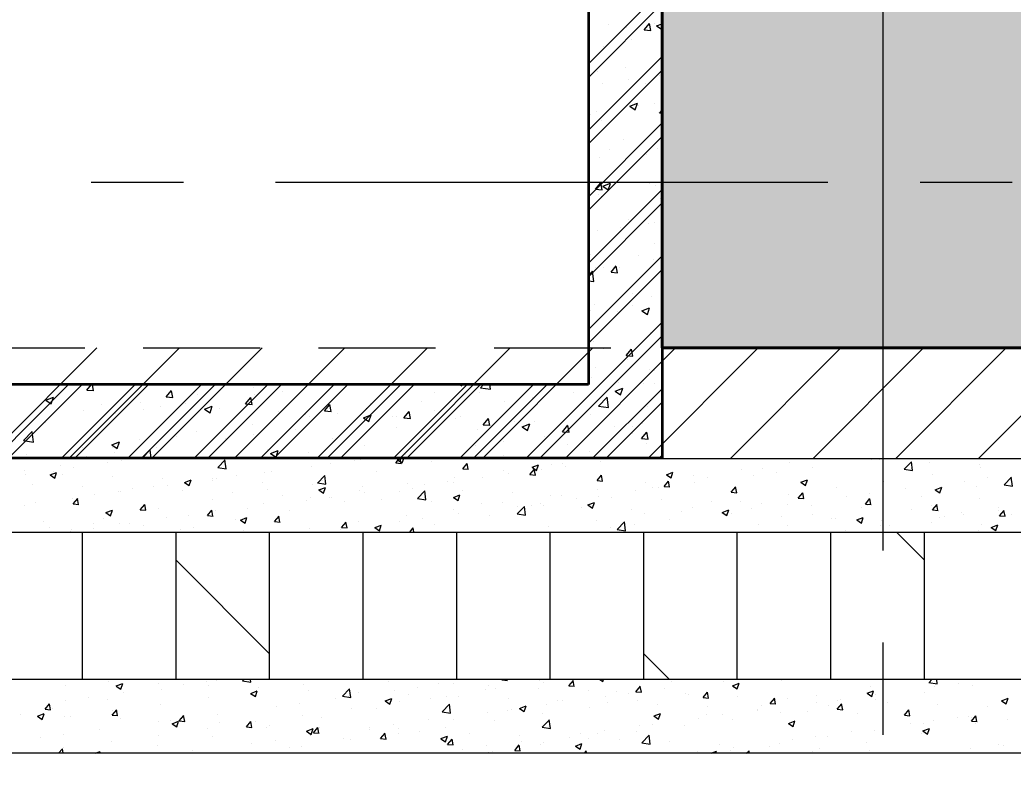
# Model space of a CAD drawing. Header units: millimetres. Extents: x 115500 to 206800, y -6300 to 53700.
# Drawn here: x 138006 to 140703, y 7280 to 9340 of the extents above; entities that cross this region are included whole.
import ezdxf

# ---------------------------------------------------------------- set-up
doc = ezdxf.new("R2010")
doc.units = ezdxf.units.MM
doc.linetypes.add('HIDDEN2', pattern=[4.7625, 3.175, -1.5875])
doc.linetypes.add('HT_Grid$0$CENTER2', pattern=[1.125, 0.75, -0.125, 0.125, -0.125])
doc.layers.get('0').update_dxf_attribs({"lineweight": 20})
doc.layers.get('Defpoints').update_dxf_attribs({"color": 151, "lineweight": 9})
for name, color, linetype, lineweight in [('HT_5F_Col$0$NDC_S-COLUMN', 4, 'Continuous', 40), ('HT_5F_Col$0$NDC_S_HATCH COLUMN AND WALL', 251, 'Continuous', 13), ('HT_Dim Grid$0$NDC_S_DIM', 1, 'Continuous', 15), ('HT_Grid$0$NDC_S_AXIS', 5, 'HT_Grid$0$CENTER2', 13), ('NDC_S_BEAM', 3, 'HIDDEN2', 20), ('NDC_S_HATCH MATERIAL', 8, 'Continuous', 13), ('NDC_S_SLAB', 2, 'Continuous', 20), ('NDC_S_WALL', 6, 'Continuous', 35)]:
    doc.layers.add(name, color=color, linetype=linetype, lineweight=lineweight)
doc.styles.add('HT_Dim Grid$0$NDC_DIM', font='', dxfattribs={"width": 0.75})
doc.styles.get('HT_Dim Grid$0$NDC_DIM').set_extended_font_data('Dotum')
doc.dimstyles.new('HT_Dim Grid$0$NDC_dim_150', dxfattribs={"dimscale": 150, "dimtxt": 2.5, "dimasz": 1.5, "dimexe": 1.5, "dimexo": 2.5, "dimgap": 1, "dimtad": 1, "dimdec": 0, "dimzin": 0, "dimdsep": 46, "dimtxsty": 'HT_Dim Grid$0$NDC_DIM', "dimblk": 'HT_Dim Grid$0$DIMMARK', "dimcen": 0.09, "dimdle": 1.2, "dimclrd": 1, "dimclre": 1, "dimclrt": 3, "dimadec": 0, "dimazin": 0, "dimtfac": 1, "dimtdec": 0, "dimtix": 1, "dimtofl": 0, "dimtmove": 0, "dimatfit": 3, "dimfxl": 8, "dimfxlon": 1, "dimtolj": 1, "dimtzin": 0, "dimarcsym": 0})

# ---------------------------------------------------------------- blocks, each defined once
blk = doc.blocks.new('HT_Dim Grid$0$DIMMARK')
at = {"layer": 'HT_Dim Grid$0$NDC_S_DIM', "color": 1}
blk.add_line((-1.5, 0), (1, 0), dxfattribs=at)
at = {"layer": 'HT_Dim Grid$0$NDC_S_DIM', "color": 2, "const_width": 0.1}
blk.add_lwpolyline([(-0.424, -0.424), (0.424, 0.424)], dxfattribs=at)
blk = doc.blocks.new('*D64')
at = {"layer": 'Defpoints', "color": 0, "ltscale": 200, "transparency": 16777216}
for p in [(130700, 8900), (191600, 8900), (191600, -3900)]:
    blk.add_point(p, dxfattribs=at)
at = {"layer": 'HT_Dim Grid$0$NDC_S_DIM', "color": 1, "lineweight": -2, "ltscale": 200, "transparency": 16777216}
for p, q in [((130700, -2700), (130700, -4125)), ((191600, -2700), (191600, -4125)), ((130925, -3900), (191375, -3900))]:
    blk.add_line(p, q, dxfattribs=at)
at = {"layer": 'HT_Dim Grid$0$NDC_S_DIM', "color": 1, "lineweight": -2, "ltscale": 200, "transparency": 16777216, "xscale": 225, "yscale": 225, "zscale": 225, "rotation": 180}
blk.add_blockref('HT_Dim Grid$0$DIMMARK', (130700, -3900), dxfattribs=at)
at = {"layer": 'HT_Dim Grid$0$NDC_S_DIM', "color": 1, "lineweight": -2, "ltscale": 200, "transparency": 16777216, "xscale": 225, "yscale": 225, "zscale": 225}
blk.add_blockref('HT_Dim Grid$0$DIMMARK', (191600, -3900), dxfattribs=at)
at = {"layer": 'HT_Dim Grid$0$NDC_S_DIM', "color": 3, "ltscale": 200, "transparency": 16777216, "insert": (161150, -3562.2), "char_height": 375, "attachment_point": 5, "style": 'HT_Dim Grid$0$NDC_DIM'}
blk.add_mtext('\\A1;60900', dxfattribs=at)
blk = doc.blocks.new('*D69')
at = {"layer": 'Defpoints', "color": 0, "ltscale": 200, "transparency": 16777216}
for p in [(130700, 8900), (140350, 8900), (140350, -2700)]:
    blk.add_point(p, dxfattribs=at)
at = {"layer": 'HT_Dim Grid$0$NDC_S_DIM', "color": 1, "lineweight": -2, "ltscale": 200, "transparency": 16777216}
for p, q in [((130700, -1500), (130700, -2925)), ((140350, -1500), (140350, -2925)), ((130925, -2700), (140125, -2700))]:
    blk.add_line(p, q, dxfattribs=at)
at = {"layer": 'HT_Dim Grid$0$NDC_S_DIM', "color": 1, "lineweight": -2, "ltscale": 200, "transparency": 16777216, "xscale": 225, "yscale": 225, "zscale": 225, "rotation": 180}
blk.add_blockref('HT_Dim Grid$0$DIMMARK', (130700, -2700), dxfattribs=at)
at = {"layer": 'HT_Dim Grid$0$NDC_S_DIM', "color": 1, "lineweight": -2, "ltscale": 200, "transparency": 16777216, "xscale": 225, "yscale": 225, "zscale": 225}
blk.add_blockref('HT_Dim Grid$0$DIMMARK', (140350, -2700), dxfattribs=at)
at = {"layer": 'HT_Dim Grid$0$NDC_S_DIM', "color": 3, "ltscale": 200, "transparency": 16777216, "insert": (135525, -2362.2), "char_height": 375, "attachment_point": 5, "style": 'HT_Dim Grid$0$NDC_DIM'}
blk.add_mtext('\\A1;9650', dxfattribs=at)
blk = doc.blocks.new('*D59')
at = {"layer": 'Defpoints', "color": 0, "ltscale": 200, "transparency": 16777216}
for p in [(140350, 8900), (150750, 8900), (150750, -2700)]:
    blk.add_point(p, dxfattribs=at)
at = {"layer": 'HT_Dim Grid$0$NDC_S_DIM', "color": 1, "lineweight": -2, "ltscale": 200, "transparency": 16777216}
for p, q in [((140350, -1500), (140350, -2925)), ((150750, -1500), (150750, -2925)), ((140575, -2700), (150525, -2700))]:
    blk.add_line(p, q, dxfattribs=at)
at = {"layer": 'HT_Dim Grid$0$NDC_S_DIM', "color": 1, "lineweight": -2, "ltscale": 200, "transparency": 16777216, "xscale": 225, "yscale": 225, "zscale": 225, "rotation": 180}
blk.add_blockref('HT_Dim Grid$0$DIMMARK', (140350, -2700), dxfattribs=at)
at = {"layer": 'HT_Dim Grid$0$NDC_S_DIM', "color": 1, "lineweight": -2, "ltscale": 200, "transparency": 16777216, "xscale": 225, "yscale": 225, "zscale": 225}
blk.add_blockref('HT_Dim Grid$0$DIMMARK', (150750, -2700), dxfattribs=at)
at = {"layer": 'HT_Dim Grid$0$NDC_S_DIM', "color": 3, "ltscale": 200, "transparency": 16777216, "insert": (145550, -2362.2), "char_height": 375, "attachment_point": 5, "style": 'HT_Dim Grid$0$NDC_DIM'}
blk.add_mtext('\\A1;10400', dxfattribs=at)
blk = doc.blocks.new('HT_5F_Col$0$cot')
at = {"layer": 'HT_5F_Col$0$NDC_S_HATCH COLUMN AND WALL', "ltscale": 0.005}
h = blk.add_hatch(color=256, dxfattribs=at)
h.dxf.hatch_style = 1
h.paths.add_polyline_path([(-0.5, 0.5), (0.5, 0.5), (0.5, -0.5), (-0.5, -0.5)])
at = {"layer": 'HT_5F_Col$0$NDC_S-COLUMN', "ltscale": 0.005}
blk.add_lwpolyline([(-0.5, 0.5), (0.5, 0.5), (0.5, -0.5), (-0.5, -0.5)], close=True, dxfattribs=at)

msp = doc.modelspace()

# ---------------------------------------------------------------- linework, layer by layer
at = {"layer": 'HT_Grid$0$NDC_S_AXIS', "ltscale": 2000}
for p, q in [((140350, -1100), (140350, 48500)), ((120700, 8900), (201600, 8900))]:
    msp.add_line(p, q, dxfattribs=at)
at = {"layer": 'NDC_S_BEAM', "ltscale": 100}
msp.add_line((124053.4, 8450), (150900, 8450), dxfattribs=at)
at = {"layer": 'NDC_S_HATCH MATERIAL', "linetype": 'Continuous', "ltscale": 100}
for p, q in [((139550, 9221), (139750, 9421)), ((139550, 9184.3), (139750, 9384.3)), ((139603, 9327), (139603, 9327)), ((139653.8, 9319.4), (139653.8, 9319.4)), ((139701.3, 9313.3), (139715.7, 9330.5)), ((139701.3, 9313.3), (139719.2, 9311.7)), ((139719.2, 9311.6), (139715.7, 9330.4)), ((139728.9, 9329.3), (139728.9, 9329.3)), ((139734.8, 9323.8), (139750, 9329.6)), ((139734.8, 9323.8), (139749.7, 9313.7)), ((139749.7, 9313.6), (139750, 9314.5)), ((139666.2, 9286.7), (139666.2, 9286.7)), ((139747.7, 9289.6), (139747.7, 9289.6)), ((139591.9, 9267.1), (139591.9, 9267.1)), ((139550, 9040.7), (139750, 9240.7)), ((139550, 9003.9), (139750, 9203.9)), ((139574.9, 9201), (139574.9, 9201)), ((139650, 9210.9), (139650, 9210.9)), ((139658.3, 9179.6), (139658.3, 9179.6)), ((139744, 9189.7), (139744, 9189.7)), ((139588.2, 9167.2), (139588.2, 9167.2)), ((139703.4, 9167.8), (139703.4, 9167.8)), ((139571, 9092.6), (139571, 9092.6)), ((139661.8, 9106.2), (139682.8, 9114.3)), ((139661.8, 9106.2), (139676.7, 9096.2)), ((139676.7, 9096.1), (139682.8, 9114.2)), ((139684.7, 9107.6), (139684.7, 9107.6)), ((139730.2, 9113.7), (139730.2, 9113.7)), ((139740.4, 9089.8), (139740.4, 9089.8)), ((139742.9, 9087.6), (139750, 9096.1)), ((139555.3, 9083.7), (139555.3, 9083.7)), ((139584.6, 9067.3), (139584.6, 9067.3)), ((139742.9, 9087.6), (139750, 9087)), ((139550, 8860.4), (139750, 9060.4)), ((139550, 8823.6), (139750, 9023.6)), ((139645, 9014.5), (139645, 9014.5)), ((139605.7, 8989.2), (139605.7, 8989.2)), ((139736.8, 8990), (139736.8, 8990)), ((139580.9, 8967.5), (139580.9, 8967.5)), ((139669.8, 8978.7), (139669.8, 8978.7)), ((139708.3, 8974.2), (139708.3, 8974.2)), ((139550, 8680.1), (139750, 8880.1)), ((139569.3, 8880.8), (139583.8, 8898)), ((139569.3, 8880.8), (139587.3, 8879.2)), ((139587.3, 8879.1), (139583.8, 8897.9)), ((139588.8, 8888.7), (139609.8, 8896.8)), ((139588.8, 8888.7), (139603.7, 8878.6)), ((139603.7, 8878.5), (139609.8, 8896.6)), ((139716.3, 8895.9), (139716.3, 8895.9)), ((139733.1, 8890.1), (139733.1, 8890.1)), ((139577.3, 8867.6), (139577.3, 8867.6)), ((139585.3, 8862), (139585.3, 8862)), ((139745.5, 8855.2), (139745.5, 8855.2)), ((139550, 8643.3), (139750, 8843.3)), ((139657.4, 8799.7), (139657.4, 8799.7)), ((139573.6, 8767.7), (139573.6, 8767.7)), ((139637.4, 8777.5), (139637.4, 8777.5)), ((139712.5, 8787.4), (139712.5, 8787.4)), ((139729.5, 8790.2), (139729.5, 8790.2)), ((139729.3, 8733.8), (139729.3, 8733.8)), ((139550, 8499.8), (139750, 8699.8)), ((139554.4, 8703.8), (139554.4, 8703.8)), ((139687, 8701.9), (139687, 8701.9)), ((139725.8, 8690.4), (139725.8, 8690.4)), ((139747.2, 8684.1), (139747.2, 8684.1)), ((139550, 8463), (139750, 8663)), ((139550, 8647.3), (139560.8, 8658.5)), ((139558.4, 8659.2), (139558.4, 8659.2)), ((139564.1, 8629.9), (139560.8, 8658.4)), ((139570, 8667.9), (139570, 8667.9)), ((139590.1, 8668.4), (139590.1, 8668.4)), ((139611, 8655.1), (139625.4, 8672.4)), ((139628.9, 8653.4), (139625.4, 8672.2)), ((139633.5, 8669.1), (139633.5, 8669.1)), ((139550, 8632.2), (139564.1, 8630)), ((139611, 8655.1), (139628.9, 8653.5)), ((139668.9, 8598.8), (139668.9, 8598.8)), ((139722.2, 8590.5), (139722.2, 8590.5)), ((139554.6, 8550.8), (139554.6, 8550.8)), ((139566.3, 8568), (139566.3, 8568)), ((139627.4, 8549.4), (139627.4, 8549.4)), ((139668.2, 8565.7), (139668.2, 8565.7)), ((139694.8, 8550.4), (139715.9, 8558.4)), ((139694.8, 8550.4), (139709.8, 8540.3)), ((139709.8, 8540.2), (139715.9, 8558.3)), ((139380.9, 8150.4), (139750, 8519.4)), ((139417.7, 8150.4), (139750, 8482.7)), ((139718.5, 8490.6), (139718.5, 8490.6)), ((137914.7, 8150), (138214.7, 8450)), ((138139.2, 8150), (138439.2, 8450)), ((138363.7, 8150), (138663.7, 8450)), ((138588.2, 8150), (138888.2, 8450)), ((138812.7, 8150), (139112.7, 8450)), ((139037.2, 8150), (139337.2, 8450)), ((139261.7, 8150), (139561.7, 8450)), ((139486.2, 8150), (139786.2, 8450)), ((139562.7, 8468.1), (139562.7, 8468.1)), ((139589.3, 8447.4), (139589.3, 8447.4)), ((139652.6, 8429.5), (139667.1, 8446.7)), ((139670.5, 8427.8), (139667.1, 8446.6)), ((139710.8, 8150), (140010.8, 8450)), ((139935.3, 8150), (140235.3, 8450)), ((140159.8, 8150), (140459.8, 8450)), ((140384.3, 8150), (140684.3, 8450)), ((140608.8, 8150), (140908.8, 8450)), ((139652.6, 8429.5), (139670.5, 8427.9)), ((139656.6, 8419.8), (139656.6, 8419.8)), ((139568.9, 8396.1), (139568.9, 8396.1)), ((139714.9, 8390.8), (139714.9, 8390.8)), ((139729.1, 8389.3), (139729.1, 8389.3)), ((139559.1, 8368.3), (139559.1, 8368.3)), ((137938.4, 8150.4), (138138.4, 8350.4)), ((137975.2, 8150.4), (138175.2, 8350.4)), ((138118.7, 8150.4), (138318.7, 8350.4)), ((138155.5, 8150.4), (138355.5, 8350.4)), ((138188, 8335.6), (138200.4, 8350.4)), ((138188, 8335.6), (138205.9, 8334)), ((138205.9, 8333.9), (138202.9, 8350.4)), ((138299, 8150.4), (138499, 8350.4)), ((138335.8, 8150.4), (138535.8, 8350.4)), ((138403.2, 8316.8), (138417.6, 8334)), ((138421.1, 8315.1), (138417.6, 8333.9)), ((138479.3, 8150.4), (138679.3, 8350.4)), ((138516.1, 8150.4), (138716.1, 8350.4)), ((138639.9, 8342.5), (138639.9, 8342.5)), ((138659.7, 8150.4), (138859.7, 8350.4)), ((138696.4, 8150.4), (138896.4, 8350.4)), ((138832.9, 8347.8), (138832.9, 8347.8)), ((138840, 8150.4), (139040, 8350.4)), ((138876.7, 8150.4), (139076.7, 8350.4)), ((139020.3, 8150.4), (139220.3, 8350.4)), ((139057, 8150.4), (139257, 8350.4)), ((139200.3, 8350.4), (139205.6, 8346.8)), ((139200.6, 8150.4), (139400.6, 8350.4)), ((139205.6, 8346.7), (139206.9, 8350.4)), ((139237.3, 8150.4), (139437.3, 8350.4)), ((139257, 8341.9), (139265.1, 8350.4)), ((139257, 8341.9), (139283.7, 8337.7)), ((139283.7, 8337.7), (139282.2, 8350.4)), ((139407.5, 8349.1), (139407.5, 8349.1)), ((139561.2, 8150.4), (139750, 8339.1)), ((139621.9, 8332.8), (139642.9, 8340.9)), ((139632.2, 8355.8), (139632.2, 8355.8)), ((139636.8, 8322.6), (139642.9, 8340.8)), ((139699.9, 8354), (139699.9, 8354)), ((139728.4, 8353.9), (139728.4, 8353.9)), ((138076.4, 8308.1), (138097.4, 8316.2)), ((138076.4, 8308.1), (138091.3, 8298.1)), ((138091.3, 8298), (138097.4, 8316.1)), ((138094.3, 8328.5), (138094.3, 8328.5)), ((138403.2, 8316.8), (138421.1, 8315.2)), ((138488.4, 8323.3), (138488.4, 8323.3)), ((138618.3, 8297.9), (138632.8, 8315.2)), ((138636.3, 8296.3), (138632.8, 8315.1)), ((138644.2, 8323), (138644.2, 8323)), ((138719.3, 8332.9), (138719.3, 8332.9)), ((139131.7, 8329.7), (139131.7, 8329.7)), ((139253.5, 8327.9), (139253.5, 8327.9)), ((139396.8, 8314.1), (139396.8, 8314.1)), ((139510.4, 8329.1), (139510.4, 8329.1)), ((139553.5, 8323.9), (139553.5, 8323.9)), ((139577.2, 8292.2), (139600.5, 8316.6)), ((139603.8, 8288), (139600.5, 8316.5)), ((139621.9, 8332.8), (139636.8, 8322.7)), ((138067.9, 8304.5), (138067.9, 8304.5)), ((138178.6, 8279.7), (138178.6, 8279.7)), ((138228.1, 8297.7), (138228.1, 8297.7)), ((138334.4, 8302.2), (138334.4, 8302.2)), ((138341.1, 8283.1), (138341.1, 8283.1)), ((138388.2, 8291), (138388.2, 8291)), ((138454.8, 8298), (138454.8, 8298)), ((138507.5, 8284.1), (138528.5, 8292.2)), ((138507.5, 8284.1), (138522.4, 8274)), ((138522.4, 8273.9), (138528.5, 8292.1)), ((138548.4, 8284.2), (138548.4, 8284.2)), ((138618.3, 8297.9), (138636.3, 8296.4)), ((138833.5, 8279.1), (138848, 8296.3)), ((138851.5, 8277.4), (138848, 8296.2)), ((138946.1, 8286.2), (138946.1, 8286.2)), ((138956.7, 8299.7), (138956.7, 8299.7)), ((139097.7, 8305.5), (139097.7, 8305.5)), ((139321.7, 8304.2), (139321.7, 8304.2)), ((139378.5, 8293.8), (139378.5, 8293.8)), ((139577.2, 8292.2), (139603.8, 8288.1)), ((139598, 8150.4), (139750, 8302.4)), ((139711.2, 8290.9), (139711.2, 8290.9)), ((138027, 8260.5), (138027, 8260.5)), ((138266, 8273.2), (138266, 8273.2)), ((138708.5, 8277.4), (138708.5, 8277.4)), ((138781.8, 8269.6), (138781.8, 8269.6)), ((138792.1, 8265.1), (138792.1, 8265.1)), ((138833.5, 8279.1), (138851.4, 8277.5)), ((138868.7, 8270.7), (138868.7, 8270.7)), ((138938.6, 8260.1), (138959.7, 8268.1)), ((138938.6, 8260.1), (138953.6, 8250)), ((138943.5, 8254.5), (138943.5, 8254.5)), ((138953.6, 8249.9), (138959.7, 8268)), ((139018.6, 8264.3), (139018.6, 8264.3)), ((139028.8, 8263.9), (139028.8, 8263.9)), ((139048.7, 8260.3), (139063.2, 8277.5)), ((139048.7, 8260.3), (139066.6, 8258.7)), ((139066.6, 8258.6), (139063.2, 8277.4)), ((139132.2, 8279.3), (139132.2, 8279.3)), ((139189, 8257.1), (139189, 8257.1)), ((139203.6, 8263.8), (139203.6, 8263.8)), ((139263.9, 8241.5), (139278.3, 8258.7)), ((139281.8, 8239.8), (139278.3, 8258.6)), ((139555.4, 8268.4), (139555.4, 8268.4)), ((138076.6, 8248.3), (138076.6, 8248.3)), ((138606.8, 8239.6), (138606.8, 8239.6)), ((138636.3, 8242.6), (138636.3, 8242.6)), ((138754, 8229.5), (138754, 8229.5)), ((139028.6, 8233.8), (139028.6, 8233.8)), ((139249.8, 8228.1), (139249.8, 8228.1)), ((139263.9, 8241.5), (139281.8, 8239.9)), ((139349.1, 8250.4), (139349.1, 8250.4)), ((139369.8, 8236.1), (139390.8, 8244.1)), ((139369.8, 8236.1), (139384.7, 8226)), ((139384.7, 8225.9), (139390.8, 8244)), ((139403.9, 8249.2), (139403.9, 8249.2)), ((139479, 8222.6), (139493.5, 8239.9)), ((139497, 8220.9), (139493.5, 8239.8)), ((139509.2, 8243.6), (139509.2, 8243.6)), ((139620.9, 8235.7), (139620.9, 8235.7)), ((139669.4, 8236.8), (139669.4, 8236.8)), ((139696, 8245.6), (139696, 8245.6)), ((138016.1, 8198.6), (138039.4, 8223)), ((138016.1, 8198.6), (138042.8, 8194.5)), ((138042.8, 8194.4), (138039.4, 8222.9)), ((138330.7, 8202.3), (138330.7, 8202.3)), ((138431.9, 8209.6), (138431.9, 8209.6)), ((138484.8, 8223.4), (138484.8, 8223.4)), ((138565.3, 8204.7), (138565.3, 8204.7)), ((138640.4, 8214.6), (138640.4, 8214.6)), ((138853.7, 8203.8), (138853.7, 8203.8)), ((139094, 8205.6), (139094, 8205.6)), ((139431.5, 8210.8), (139431.5, 8210.8)), ((139479, 8222.6), (139497, 8221.1)), ((139668.1, 8218.9), (139668.1, 8218.9)), ((139694.2, 8203.8), (139708.7, 8221)), ((139694.2, 8203.8), (139712.2, 8202.2)), ((139712.2, 8202.1), (139708.7, 8220.9)), ((138174.9, 8179.8), (138174.9, 8179.8)), ((138255.4, 8187.3), (138276.4, 8195.4)), ((138255.4, 8187.3), (138270.4, 8177.3)), ((138256.9, 8179.5), (138256.9, 8179.5)), ((138270.4, 8177.2), (138276.5, 8195.3)), ((138337.6, 8150.4), (138359.6, 8173.3)), ((138362.3, 8150.4), (138359.6, 8173.2)), ((138375.8, 8179.7), (138375.8, 8179.7)), ((138678.7, 8173.7), (138678.7, 8173.7)), ((138942.5, 8186.4), (138942.5, 8186.4)), ((139242.8, 8185.9), (139242.8, 8185.9)), ((139317.9, 8195.8), (139317.9, 8195.8)), ((139493.1, 8188.9), (139493.1, 8188.9)), ((139707.6, 8191), (139707.6, 8191)), ((138009.5, 8151.2), (138009.5, 8151.2)), ((138023.4, 8160.6), (138023.4, 8160.6)), ((138187.1, 8154.9), (138187.1, 8154.9)), ((138262.2, 8164.8), (138262.2, 8164.8)), ((138543.2, 8125.3), (138563, 8146)), ((138565.7, 8121.8), (138562.9, 8145.9)), ((138686.6, 8163.3), (138707.6, 8171.4)), ((138686.6, 8163.3), (138701.5, 8153.3)), ((138701.5, 8153.1), (138707.6, 8171.3)), ((138788.5, 8165.3), (138788.5, 8165.3)), ((138913.5, 8144.7), (138913.5, 8144.7)), ((138930.7, 8147.5), (138930.7, 8147.5)), ((139026.5, 8137.9), (139036.6, 8150)), ((139031.5, 8146.5), (139040.5, 8150)), ((139031.5, 8146.5), (139044.1, 8138)), ((139041.3, 8136.5), (139038.8, 8150)), ((139044.1, 8138), (139048.1, 8150)), ((139053.3, 8161), (139053.3, 8161)), ((139318.1, 8158.8), (139318.1, 8158.8)), ((139551.8, 8168.5), (139551.8, 8168.5)), ((139741.5, 8150.4), (139750, 8158.8)), ((140169.3, 8148.6), (140169.3, 8148.6)), ((140317.3, 8146.8), (140317.3, 8146.8)), ((140340.8, 8145.9), (140340.8, 8145.9)), ((138019.7, 8118.4), (138019.7, 8118.4)), ((138115.9, 8131.1), (138115.9, 8131.1)), ((138152.5, 8125.7), (138152.5, 8125.7)), ((138244.4, 8139.7), (138244.4, 8139.7)), ((138282.9, 8143.6), (138282.9, 8143.6)), ((138543.2, 8125.5), (138565.8, 8122)), ((138798.8, 8128.5), (138798.8, 8128.5)), ((138849.9, 8136.4), (138849.9, 8136.4)), ((139026.5, 8137.9), (139041.7, 8136.6)), ((139122.7, 8140.7), (139122.7, 8140.7)), ((139208.7, 8122), (139220.9, 8136.6)), ((139208.7, 8122), (139223.9, 8120.6)), ((139223.5, 8120.6), (139220.5, 8136.5)), ((139390.9, 8106), (139403.1, 8120.6)), ((139396.5, 8126.2), (139414.3, 8133)), ((139396.5, 8126.1), (139409.1, 8117.6)), ((139405.7, 8104.6), (139402.7, 8120.5)), ((139409.1, 8117.6), (139414.3, 8133)), ((139423.5, 8120.5), (139423.5, 8120.5)), ((139448.6, 8134.1), (139448.6, 8134.1)), ((139479.8, 8135.7), (139479.8, 8135.7)), ((139487.1, 8128.9), (139487.1, 8128.9)), ((139583.3, 8141.5), (139583.3, 8141.5)), ((139964.5, 8119), (139964.5, 8119)), ((140021.2, 8123.1), (140021.2, 8123.1)), ((140096.4, 8138), (140096.4, 8138)), ((140156.9, 8125.7), (140156.9, 8125.7)), ((140407, 8120.6), (140429.6, 8117.1)), ((140407.1, 8120.5), (140426.9, 8141.1)), ((140429.6, 8117), (140426.8, 8141.1)), ((140476.4, 8140.1), (140476.4, 8140.1)), ((140612, 8134.4), (140612, 8134.4)), ((140614.4, 8124.5), (140614.4, 8124.5)), ((138020.6, 8106.7), (138020.6, 8106.7)), ((138088, 8105.3), (138105.8, 8112.1)), ((138088, 8105.2), (138100.6, 8096.7)), ((138096.3, 8114.2), (138096.3, 8114.2)), ((138100.6, 8096.7), (138105.8, 8112.1)), ((138121.9, 8107.7), (138121.9, 8107.7)), ((138257.5, 8102), (138257.5, 8102)), ((138393.1, 8096.3), (138393.1, 8096.3)), ((138453, 8085), (138470.8, 8091.8)), ((138465.6, 8076.4), (138470.8, 8091.7)), ((138529.7, 8094.2), (138529.7, 8094.2)), ((138540, 8094.4), (138540, 8094.4)), ((138593.3, 8102.6), (138593.3, 8102.6)), ((138670.5, 8112.2), (138670.5, 8112.2)), ((138689.5, 8115.2), (138689.5, 8115.2)), ((138814.3, 8083.3), (138834.1, 8103.9)), ((138836.8, 8079.8), (138834, 8103.9)), ((138974.6, 8115.2), (138974.6, 8115.2)), ((139186.3, 8097.1), (139186.3, 8097.1)), ((139263.1, 8099.4), (139263.1, 8099.4)), ((139318.2, 8116.2), (139318.2, 8116.2)), ((139331.7, 8110.3), (139331.7, 8110.3)), ((139390.9, 8106), (139406, 8104.7)), ((139573, 8090.1), (139585.3, 8104.7)), ((139587.8, 8088.7), (139584.9, 8104.6)), ((139761.5, 8105.8), (139774.2, 8097.3)), ((139761.6, 8105.9), (139779.3, 8112.7)), ((139774.2, 8097.3), (139779.3, 8112.6)), ((139836.2, 8102.7), (139836.2, 8102.7)), ((139873.1, 8097.7), (139873.1, 8097.7)), ((139997.1, 8104.6), (139997.1, 8104.6)), ((140060.7, 8113), (140060.7, 8113)), ((140126.6, 8085.5), (140144.4, 8092.3)), ((140139.2, 8076.9), (140144.3, 8092.3)), ((140483.9, 8106.6), (140483.9, 8106.6)), ((140634.2, 8097.1), (140634.2, 8097.1)), ((140678.2, 8078.5), (140698, 8099.1)), ((140700.7, 8075), (140697.9, 8099.1)), ((138039.8, 8079.4), (138039.8, 8079.4)), ((138175.4, 8073.6), (138175.4, 8073.6)), ((138311, 8067.9), (138311, 8067.9)), ((138369.3, 8073.1), (138369.3, 8073.1)), ((138408.1, 8075.3), (138408.1, 8075.3)), ((138453, 8084.9), (138465.7, 8076.4)), ((138528.7, 8090.6), (138528.7, 8090.6)), ((138664.2, 8084.8), (138664.2, 8084.8)), ((138678.3, 8064.4), (138678.3, 8064.4)), ((138799.8, 8079.1), (138799.8, 8079.1)), ((138814.2, 8083.4), (138836.8, 8079.9)), ((138818, 8064.6), (138830.7, 8056)), ((138818.1, 8064.6), (138835.9, 8071.5)), ((138826.4, 8089.8), (138826.4, 8089.8)), ((138830.7, 8056), (138835.8, 8071.4)), ((138935.4, 8073.4), (138935.4, 8073.4)), ((139058, 8080.9), (139058, 8080.9)), ((139071, 8067.6), (139071, 8067.6)), ((139103.3, 8078.3), (139103.3, 8078.3)), ((139166.9, 8086.7), (139166.9, 8086.7)), ((139183.6, 8084.9), (139183.6, 8084.9)), ((139573, 8090.1), (139588.2, 8088.7)), ((139573.8, 8065.8), (139573.8, 8065.8)), ((139705.8, 8084.8), (139705.8, 8084.8)), ((139725, 8072.3), (139725, 8072.3)), ((139740.5, 8070.8), (139740.5, 8070.8)), ((139755.2, 8074.1), (139767.5, 8088.7)), ((139755.2, 8074.1), (139770.4, 8072.8)), ((139770, 8072.7), (139767.1, 8088.7)), ((139836.7, 8083.5), (139836.7, 8083.5)), ((139937.4, 8058.2), (139949.7, 8072.8)), ((139952.2, 8056.8), (139949.3, 8072.7)), ((140126.6, 8085.5), (140139.2, 8076.9)), ((140223.7, 8071.3), (140223.7, 8071.3)), ((140352, 8087.6), (140352, 8087.6)), ((140410.2, 8067.6), (140410.2, 8067.6)), ((140491.6, 8065.2), (140509.4, 8072)), ((140491.6, 8065.1), (140504.2, 8056.6)), ((140504.2, 8056.6), (140509.4, 8071.9)), ((140570.7, 8088.7), (140570.7, 8088.7)), ((140603.2, 8073.3), (140603.2, 8073.3)), ((140678.1, 8078.6), (140700.7, 8075.1)), ((138149.4, 8041.2), (138149.4, 8041.2)), ((138150.8, 8026.5), (138163.1, 8041.1)), ((138165.6, 8025.1), (138162.7, 8041.1)), ((138209.5, 8052.1), (138209.5, 8052.1)), ((138273.1, 8060.4), (138273.1, 8060.4)), ((138279.8, 8059), (138279.8, 8059)), ((138446.6, 8062.2), (138446.6, 8062.2)), ((138530.2, 8039), (138530.2, 8039)), ((138582.2, 8056.4), (138582.2, 8056.4)), ((138717.8, 8050.7), (138717.8, 8050.7)), ((138795.7, 8043.9), (138795.7, 8043.9)), ((138846.7, 8044.6), (138846.7, 8044.6)), ((138853.4, 8045), (138853.4, 8045)), ((138927.6, 8063), (138927.6, 8063)), ((138942.9, 8057.2), (138942.9, 8057.2)), ((138989, 8039.3), (138989, 8039.3)), ((139035.4, 8059.5), (139035.4, 8059.5)), ((139085.3, 8041.4), (139107.9, 8037.9)), ((139085.4, 8041.3), (139105.2, 8061.9)), ((139107.9, 8037.7), (139105.1, 8061.9)), ((139183.1, 8044.3), (139200.9, 8051.1)), ((139183.1, 8044.2), (139195.7, 8035.7)), ((139195.7, 8035.7), (139200.9, 8051)), ((139206.6, 8061.9), (139206.6, 8061.9)), ((139342.2, 8056.2), (139342.2, 8056.2)), ((139445.5, 8049.5), (139445.5, 8049.5)), ((139477.8, 8050.5), (139477.8, 8050.5)), ((139516.5, 8041.3), (139516.5, 8041.3)), ((139576.8, 8046.9), (139576.8, 8046.9)), ((139613.4, 8044.7), (139613.4, 8044.7)), ((139676.9, 8062.5), (139676.9, 8062.5)), ((139749, 8039), (139749, 8039)), ((139937.4, 8058.2), (139952.6, 8056.9)), ((140093.3, 8053.4), (140093.3, 8053.4)), ((140119.6, 8042.3), (140131.8, 8056.9)), ((140119.6, 8042.3), (140134.8, 8040.9)), ((140134.4, 8040.9), (140131.5, 8056.8)), ((140250.5, 8046.6), (140250.5, 8046.6)), ((140301.8, 8026.3), (140314, 8040.9)), ((140316.6, 8024.9), (140313.6, 8040.8)), ((140314, 8055), (140314, 8055)), ((140455.1, 8047.9), (140455.1, 8047.9)), ((140611.3, 8040), (140611.3, 8040)), ((138017.5, 8022.1), (138017.5, 8022.1)), ((138049.1, 8030.9), (138049.1, 8030.9)), ((138150.8, 8026.5), (138166, 8025.2)), ((138239.6, 8003), (138257.4, 8009.9)), ((138252.2, 7994.5), (138257.4, 8009.8)), ((138333, 8010.6), (138345.2, 8025.2)), ((138333, 8010.6), (138348.2, 8009.3)), ((138347.8, 8009.2), (138344.9, 8025.1)), ((138382.1, 8013.5), (138382.1, 8013.5)), ((138537, 8009.8), (138537, 8009.8)), ((138622.7, 8015.1), (138622.7, 8015.1)), ((138667.4, 8027.7), (138667.4, 8027.7)), ((138783.1, 8036.2), (138783.1, 8036.2)), ((138887.3, 8034), (138887.3, 8034)), ((139124.6, 8033.5), (139124.6, 8033.5)), ((139183.2, 8012.6), (139183.2, 8012.6)), ((139260.2, 8027.8), (139260.2, 8027.8)), ((139315.1, 8031.6), (139315.1, 8031.6)), ((139356.5, 7999.2), (139376.2, 8019.8)), ((139356.7, 8020.3), (139356.7, 8020.3)), ((139379, 7995.7), (139376.2, 8019.8)), ((139395.8, 8022.1), (139395.8, 8022.1)), ((139420.3, 8028.7), (139420.3, 8028.7)), ((139428.7, 8021.4), (139428.7, 8021.4)), ((139531.3, 8016.3), (139531.3, 8016.3)), ((139548.1, 8023.9), (139565.9, 8030.8)), ((139548.1, 8023.9), (139560.7, 8015.4)), ((139560.7, 8015.4), (139565.9, 8030.7)), ((139666.9, 8010.6), (139666.9, 8010.6)), ((139833.1, 8018.1), (139833.1, 8018.1)), ((139884.6, 8033.3), (139884.6, 8033.3)), ((139913.2, 8003.6), (139931, 8010.4)), ((139925.8, 7995), (139930.9, 8010.4)), ((139961.4, 8034.4), (139961.4, 8034.4)), ((139993.8, 8012.8), (139993.8, 8012.8)), ((140020.2, 8027.5), (140020.2, 8027.5)), ((140090, 8025.5), (140090, 8025.5)), ((140155.7, 8021.8), (140155.7, 8021.8)), ((140291.3, 8016.1), (140291.3, 8016.1)), ((140301.8, 8026.3), (140317, 8025)), ((140307, 8022.4), (140307, 8022.4)), ((140426.9, 8010.4), (140426.9, 8010.4)), ((140480.9, 8022.1), (140480.9, 8022.1)), ((140484, 8010.4), (140496.2, 8025)), ((140484, 8010.4), (140499.1, 8009)), ((140498.8, 8009), (140495.8, 8024.9)), ((140664.1, 8017.5), (140664.1, 8017.5)), ((138233.9, 7988.1), (138233.9, 7988.1)), ((138239.6, 8003), (138252.2, 7994.5)), ((138405, 7990.8), (138405, 7990.8)), ((138462.9, 7994), (138462.9, 7994)), ((138515.2, 7994.7), (138527.4, 8009.2)), ((138515.2, 7994.7), (138530.4, 7993.3)), ((138526.5, 8002.4), (138526.5, 8002.4)), ((138530, 7993.3), (138527.1, 8009.2)), ((138591, 7983.2), (138591, 7983.2)), ((138604.7, 7982.7), (138622.4, 7989.5)), ((138617.3, 7974.1), (138622.4, 7989.5)), ((138697.4, 7978.7), (138709.6, 7993.3)), ((138712.2, 7977.3), (138709.2, 7993.2)), ((138739.2, 8008.6), (138739.2, 8008.6)), ((139054.9, 7996.3), (139054.9, 7996.3)), ((139100.1, 7986.5), (139100.1, 7986.5)), ((139196.3, 7999.2), (139196.3, 7999.2)), ((139280.6, 7996), (139280.6, 7996)), ((139356.4, 7999.3), (139379, 7995.8)), ((139702.7, 8000.3), (139702.7, 8000.3)), ((139769.8, 7983.3), (139769.8, 7983.3)), ((139802.5, 8004.9), (139802.5, 8004.9)), ((139913.1, 8003.5), (139925.8, 7995)), ((139930.3, 8004.4), (139930.3, 8004.4)), ((139938.1, 7999.2), (139938.1, 7999.2)), ((140073.7, 7993.4), (140073.7, 7993.4)), ((140158.9, 7997), (140158.9, 7997)), ((140209.3, 7987.7), (140209.3, 7987.7)), ((140220.6, 7986.8), (140220.6, 7986.8)), ((140278.2, 7983.3), (140296, 7990.1)), ((140278.2, 7983.2), (140290.8, 7974.7)), ((140290.8, 7974.7), (140296, 7990)), ((140348.9, 8003), (140348.9, 8003)), ((140503.8, 7988.6), (140503.8, 7988.6)), ((140516, 7992.1), (140516, 7992.1)), ((140562.5, 8004.6), (140562.5, 8004.6)), ((140567.4, 7996.9), (140567.4, 7996.9)), ((140663.6, 8009.6), (140663.6, 8009.6)), ((140666.2, 7994.4), (140678.4, 8009)), ((140666.2, 7994.4), (140681.3, 7993.1)), ((140681, 7993), (140678, 8009)), ((140698.1, 7998.9), (140698.1, 7998.9)), ((138071.4, 7978.6), (138071.4, 7978.6)), ((138085.8, 7962.7), (138085.8, 7962.7)), ((138146.3, 7956.6), (138146.3, 7956.6)), ((138206.3, 7960.2), (138206.3, 7960.2)), ((138206.9, 7972.9), (138206.9, 7972.9)), ((138276.7, 7974.5), (138276.7, 7974.5)), ((138302.5, 7972.9), (138302.5, 7972.9)), ((138342.5, 7967.2), (138342.5, 7967.2)), ((138442.9, 7957.8), (138442.9, 7957.8)), ((138478.1, 7961.4), (138478.1, 7961.4)), ((138604.6, 7982.6), (138617.3, 7974.1)), ((138697.4, 7978.7), (138712.5, 7977.4)), ((138792.6, 7959.4), (138792.6, 7959.4)), ((138876.1, 7957), (138876.1, 7957)), ((138879.5, 7962.8), (138891.8, 7977.4)), ((138879.5, 7962.8), (138894.7, 7961.4)), ((138894.4, 7961.4), (138891.4, 7977.3)), ((138924.5, 7978.4), (138924.5, 7978.4)), ((138969.7, 7962.4), (138987.5, 7969.2)), ((138969.7, 7962.3), (138982.3, 7953.8)), ((138982.3, 7953.8), (138987.4, 7969.1)), ((139036.5, 7978.2), (139036.5, 7978.2)), ((139064.4, 7950), (139074, 7961.4)), ((139075.7, 7950), (139073.6, 7961.4)), ((139132.4, 7970.6), (139132.4, 7970.6)), ((139442.5, 7965), (139442.5, 7965)), ((139570.8, 7981.2), (139570.8, 7981.2)), ((139610.1, 7962.3), (139610.1, 7962.3)), ((139627.5, 7957.2), (139647.3, 7977.8)), ((139627.5, 7957.3), (139650.1, 7953.8)), ((139650, 7953.7), (139647.2, 7977.8)), ((139673.6, 7970.7), (139673.6, 7970.7)), ((140010.7, 7971.6), (140010.7, 7971.6)), ((140090.2, 7968.9), (140090.2, 7968.9)), ((140343.4, 7967.4), (140343.4, 7967.4)), ((140344.9, 7982), (140344.9, 7982)), ((140367.8, 7966.7), (140367.8, 7966.7)), ((140480.5, 7976.2), (140480.5, 7976.2)), ((140616.1, 7970.5), (140616.1, 7970.5)), ((140643.2, 7962.9), (140661, 7969.7)), ((140643.2, 7962.8), (140655.8, 7954.3)), ((140655.8, 7954.3), (140661, 7969.7)), ((138142.7, 7951.9), (138142.7, 7951.9)), ((138176, 7550), (138176, 7950)), ((138430, 7550), (138430, 7950)), ((138613.7, 7955.7), (138613.7, 7955.7)), ((138684, 7550), (138684, 7950)), ((138938, 7550), (138938, 7950)), ((139192, 7550), (139192, 7950)), ((139446, 7550), (139446, 7950)), ((139700, 7550), (139700, 7950)), ((139954, 7550), (139954, 7950)), ((140208, 7550), (140208, 7950)), ((140247.2, 7954.8), (140247.2, 7954.8)), ((140461.9, 7873.9), (140385.9, 7950)), ((140462, 7550), (140462, 7950)), ((140608.2, 7955.4), (140608.2, 7955.4)), ((138684, 7619.9), (138430, 7873.9)), ((139769.9, 7550), (139699.9, 7619.9)), ((138130.9, 7533.8), (138130.9, 7533.8)), ((138246.6, 7544.4), (138246.6, 7544.4)), ((138267.6, 7532.4), (138285.4, 7539.2)), ((138267.6, 7532.3), (138280.2, 7523.8)), ((138280.2, 7523.8), (138285.4, 7539.2)), ((138382.2, 7538.6), (138382.2, 7538.6)), ((138449, 7535.3), (138449, 7535.3)), ((138512.6, 7543.6), (138512.6, 7543.6)), ((138517.8, 7532.9), (138517.8, 7532.9)), ((138539.2, 7547.2), (138539.2, 7547.2)), ((138610.5, 7546.5), (138633.1, 7543)), ((138610.6, 7546.4), (138614, 7550)), ((138633.1, 7542.9), (138632.3, 7550)), ((138653.4, 7527.2), (138653.4, 7527.2)), ((138777.1, 7536.6), (138777.1, 7536.6)), ((138871, 7549.8), (138871, 7549.8)), ((138881.7, 7504.4), (138901.4, 7525)), ((138904.2, 7500.8), (138901.4, 7525)), ((139006.6, 7544.1), (139006.6, 7544.1)), ((139086.2, 7527.8), (139086.2, 7527.8)), ((139142.2, 7538.4), (139142.2, 7538.4)), ((139182.4, 7540.4), (139182.4, 7540.4)), ((139277.8, 7532.6), (139277.8, 7532.6)), ((139314.4, 7548.8), (139315.4, 7550)), ((139314.4, 7548.8), (139329.6, 7547.5)), ((139329.2, 7547.4), (139328.7, 7550)), ((139413.4, 7526.9), (139413.4, 7526.9)), ((139417.5, 7548.2), (139417.5, 7548.2)), ((139427, 7542.2), (139427, 7542.2)), ((139496.6, 7532.8), (139508.8, 7547.4)), ((139496.6, 7532.8), (139511.8, 7531.5)), ((139511.4, 7531.4), (139508.5, 7547.4)), ((139580.9, 7550), (139588.8, 7544.7)), ((139588.7, 7544.7), (139590.5, 7550)), ((139678.8, 7516.9), (139691, 7531.5)), ((139693.6, 7515.5), (139690.6, 7531.4)), ((139755.9, 7524.6), (139755.9, 7524.6)), ((139774.6, 7543.3), (139774.6, 7543.3)), ((139916.4, 7545.7), (139916.4, 7545.7)), ((139941.1, 7532.9), (139953.8, 7524.4)), ((139941.2, 7533), (139959, 7539.8)), ((139942.9, 7527.1), (139942.9, 7527.1)), ((139953.8, 7524.4), (139958.9, 7539.7)), ((140074.8, 7546.1), (140074.8, 7546.1)), ((140316, 7530.7), (140316, 7530.7)), ((140474.4, 7541.7), (140497, 7538.2)), ((140474.5, 7541.6), (140482.5, 7550)), ((140489.9, 7529.8), (140489.9, 7529.8)), ((140497, 7538.1), (140495.6, 7550)), ((140553.5, 7538.2), (140553.5, 7538.2)), ((140592.7, 7532.6), (140592.7, 7532.6)), ((138192.4, 7501.5), (138192.4, 7501.5)), ((138288.6, 7514.2), (138288.6, 7514.2)), ((138391, 7521.8), (138391, 7521.8)), ((138518.4, 7502.5), (138518.4, 7502.5)), ((138632.6, 7512), (138645.3, 7503.5)), ((138632.7, 7512.1), (138650.5, 7518.9)), ((138645.3, 7503.5), (138650.4, 7518.8)), ((138648.8, 7520.4), (138648.8, 7520.4)), ((138789, 7521.4), (138789, 7521.4)), ((138862.2, 7498.3), (138862.2, 7498.3)), ((138881.6, 7504.5), (138904.2, 7501)), ((138924.6, 7515.7), (138924.6, 7515.7)), ((138997.7, 7491.7), (139015.5, 7498.5)), ((139010.3, 7483.1), (139015.5, 7498.5)), ((139022.6, 7519.4), (139022.6, 7519.4)), ((139060.2, 7510), (139060.2, 7510)), ((139121.2, 7497.4), (139121.2, 7497.4)), ((139164.7, 7505.2), (139164.7, 7505.2)), ((139195.8, 7504.3), (139195.8, 7504.3)), ((139269.3, 7522.8), (139269.3, 7522.8)), ((139296.6, 7524.3), (139296.6, 7524.3)), ((139331.4, 7498.5), (139331.4, 7498.5)), ((139549, 7521.2), (139549, 7521.2)), ((139596.2, 7503.5), (139596.2, 7503.5)), ((139626.5, 7517.9), (139626.5, 7517.9)), ((139659.7, 7511.9), (139659.7, 7511.9)), ((139678.8, 7516.9), (139694, 7515.6)), ((139684.6, 7515.5), (139684.6, 7515.5)), ((139814.6, 7510.8), (139814.6, 7510.8)), ((139820.2, 7509.7), (139820.2, 7509.7)), ((139861, 7501), (139873.2, 7515.6)), ((139861, 7501), (139876.1, 7499.6)), ((139875.8, 7499.6), (139872.8, 7515.5)), ((139955.8, 7504), (139955.8, 7504)), ((140043.1, 7485), (140055.4, 7499.6)), ((140057.9, 7483.6), (140055, 7499.5)), ((140091.3, 7498.3), (140091.3, 7498.3)), ((140167.8, 7505.3), (140167.8, 7505.3)), ((140306.2, 7512.6), (140324, 7519.4)), ((140306.2, 7512.5), (140318.8, 7504)), ((140318.8, 7504), (140324, 7519.4)), ((140329.5, 7508.7), (140329.5, 7508.7)), ((140462.3, 7514.7), (140462.3, 7514.7)), ((140671.2, 7492.3), (140689, 7499.1)), ((140683.8, 7483.7), (140689, 7499)), ((138074.4, 7469.3), (138086.6, 7483.9)), ((138089.2, 7467.9), (138086.2, 7483.8)), ((138094.8, 7470.9), (138094.8, 7470.9)), ((138128.8, 7493.1), (138128.8, 7493.1)), ((138242.9, 7496.4), (138242.9, 7496.4)), ((138386.5, 7483.4), (138386.5, 7483.4)), ((138702.4, 7477.3), (138702.4, 7477.3)), ((138766, 7485.6), (138766, 7485.6)), ((138906, 7471.1), (138906, 7471.1)), ((138973.1, 7472), (138973.1, 7472)), ((138997.7, 7491.7), (139010.3, 7483.1)), ((139036.4, 7489), (139036.4, 7489)), ((139152.7, 7462.3), (139172.5, 7482.9)), ((139175.2, 7458.8), (139172.4, 7482.9)), ((139362.7, 7471.4), (139380.5, 7478.2)), ((139362.7, 7471.3), (139375.3, 7462.8)), ((139375.3, 7462.8), (139380.5, 7478.1)), ((139435.7, 7482.4), (139435.7, 7482.4)), ((139466.9, 7492.8), (139466.9, 7492.8)), ((139478.3, 7492.5), (139478.3, 7492.5)), ((139552.2, 7473.9), (139552.2, 7473.9)), ((139602.5, 7487.1), (139602.5, 7487.1)), ((139684.1, 7492.9), (139684.1, 7492.9)), ((139738.1, 7481.3), (139738.1, 7481.3)), ((139873.7, 7475.6), (139873.7, 7475.6)), ((140019.7, 7479.9), (140019.7, 7479.9)), ((140043.1, 7485), (140058.3, 7483.7)), ((140169.7, 7487.7), (140169.7, 7487.7)), ((140202.1, 7479.4), (140202.1, 7479.4)), ((140225.3, 7469.1), (140237.6, 7483.7)), ((140226.9, 7492.5), (140226.9, 7492.5)), ((140233.3, 7496), (140233.3, 7496)), ((140240.1, 7467.7), (140237.2, 7483.6)), ((140330.4, 7495.7), (140330.4, 7495.7)), ((140362.5, 7486.8), (140362.5, 7486.8)), ((140498.1, 7481.1), (140498.1, 7481.1)), ((140633.7, 7475.4), (140633.7, 7475.4)), ((140671.2, 7492.2), (140683.8, 7483.7)), ((138007, 7455.1), (138007, 7455.1)), ((138054.2, 7450.5), (138072, 7457.3)), ((138054.2, 7450.4), (138066.8, 7441.9)), ((138066.8, 7441.9), (138072, 7457.2)), ((138074.4, 7469.3), (138089.5, 7468)), ((138127.8, 7449.3), (138127.8, 7449.3)), ((138142.5, 7449.4), (138142.5, 7449.4)), ((138256.5, 7453.4), (138268.8, 7468)), ((138256.5, 7453.4), (138271.7, 7452)), ((138258.2, 7467.2), (138258.2, 7467.2)), ((138271.3, 7452), (138268.4, 7467.9)), ((138278.1, 7443.6), (138278.1, 7443.6)), ((138438.7, 7437.4), (138451, 7452)), ((138445.8, 7443.5), (138445.8, 7443.5)), ((138453.5, 7436), (138450.6, 7451.9)), ((138542, 7456.1), (138542, 7456.1)), ((138774, 7452.1), (138774, 7452.1)), ((138824.9, 7446.5), (138824.9, 7446.5)), ((139152.7, 7462.5), (139175.3, 7458.9)), ((139276, 7461.4), (139276, 7461.4)), ((139330.2, 7467), (139330.2, 7467)), ((139339.6, 7469.8), (139339.6, 7469.8)), ((139423.9, 7457.6), (139423.9, 7457.6)), ((139727.7, 7451), (139740.4, 7442.4)), ((139727.8, 7451), (139745.5, 7457.9)), ((139740.4, 7442.4), (139745.5, 7457.8)), ((139849.5, 7445.5), (139849.5, 7445.5)), ((139871.6, 7454.4), (139871.6, 7454.4)), ((139913.1, 7453.9), (139913.1, 7453.9)), ((140009.3, 7469.9), (140009.3, 7469.9)), ((140009.3, 7466.5), (140009.3, 7466.5)), ((140071.7, 7461.6), (140071.7, 7461.6)), ((140144.9, 7464.2), (140144.9, 7464.2)), ((140225.3, 7469.1), (140240.5, 7467.8)), ((140280.5, 7458.4), (140280.5, 7458.4)), ((140407.5, 7453.2), (140419.8, 7467.7)), ((140407.5, 7453.1), (140422.7, 7451.8)), ((140416.1, 7452.7), (140416.1, 7452.7)), ((140422.3, 7451.7), (140419.4, 7467.7)), ((140551.7, 7447), (140551.7, 7447)), ((140582.9, 7450.7), (140582.9, 7450.7)), ((140589.7, 7437.2), (140601.9, 7451.8)), ((140589.7, 7448.1), (140589.7, 7448.1)), ((140604.5, 7435.8), (140601.6, 7451.7)), ((138382.2, 7435.1), (138382.2, 7435.1)), ((138413.7, 7437.9), (138413.7, 7437.9)), ((138419.2, 7430.1), (138431.9, 7421.6)), ((138419.3, 7430.1), (138437, 7437)), ((138431.9, 7421.6), (138437, 7436.9)), ((138438.7, 7437.4), (138453.9, 7436.1)), ((138515.3, 7417.9), (138515.3, 7417.9)), ((138549.3, 7432.2), (138549.3, 7432.2)), ((138620.9, 7421.5), (138633.2, 7436.1)), ((138620.9, 7421.5), (138636.1, 7420.2)), ((138635.7, 7420.1), (138632.8, 7436)), ((138645.7, 7435.8), (138645.7, 7435.8)), ((138676.8, 7421.1), (138676.8, 7421.1)), ((138684.9, 7426.5), (138684.9, 7426.5)), ((138784.3, 7409.8), (138802.1, 7416.6)), ((138796.9, 7401.2), (138802, 7416.6)), ((138803.1, 7405.5), (138815.3, 7420.1)), ((138817.9, 7404.1), (138815, 7420.1)), ((138820.5, 7420.7), (138820.5, 7420.7)), ((138955.8, 7419.2), (138955.8, 7419.2)), ((139019.4, 7427.6), (139019.4, 7427.6)), ((139115.6, 7440.3), (139115.6, 7440.3)), ((139161.6, 7420.7), (139161.6, 7420.7)), ((139182.1, 7441.6), (139182.1, 7441.6)), ((139293.5, 7439.7), (139293.5, 7439.7)), ((139423.8, 7420.3), (139443.6, 7440.9)), ((139423.8, 7420.4), (139446.3, 7416.9)), ((139446.3, 7416.8), (139443.5, 7440.9)), ((139689.1, 7424.4), (139689.1, 7424.4)), ((139723.5, 7429), (139723.5, 7429)), ((139811.5, 7426.3), (139811.5, 7426.3)), ((139939.8, 7442.5), (139939.8, 7442.5)), ((140092.8, 7430.7), (140110.6, 7437.5)), ((140092.8, 7430.6), (140105.4, 7422.1)), ((140105.4, 7422.1), (140110.5, 7437.5)), ((140423.1, 7429.6), (140423.1, 7429.6)), ((140457.8, 7410.3), (140475.6, 7417.2)), ((140459.2, 7430.2), (140459.2, 7430.2)), ((140470.4, 7401.8), (140475.6, 7417.1)), ((140486.7, 7438), (140486.7, 7438)), ((140589.7, 7437.2), (140604.9, 7435.9)), ((140601.7, 7430), (140601.7, 7430)), ((140687.3, 7441.2), (140687.3, 7441.2)), ((138062, 7392.9), (138062, 7392.9)), ((138125.6, 7401.3), (138125.6, 7401.3)), ((138221.8, 7414), (138221.8, 7414)), ((138383.4, 7398.9), (138383.4, 7398.9)), ((138528.7, 7395.7), (138528.7, 7395.7)), ((138784.3, 7409.7), (138796.9, 7401.2)), ((138795.4, 7398.1), (138795.4, 7398.1)), ((138803.1, 7405.5), (138818.3, 7404.2)), ((138885.8, 7390.8), (138885.8, 7390.8)), ((138956.1, 7415), (138956.1, 7415)), ((138985.3, 7389.6), (138997.5, 7404.2)), ((138985.3, 7389.6), (139000.5, 7388.3)), ((139000.1, 7388.2), (138997.1, 7404.1)), ((139033.3, 7404.4), (139033.3, 7404.4)), ((139033.9, 7416.2), (139033.9, 7416.2)), ((139091.7, 7409.3), (139091.7, 7409.3)), ((139149.3, 7389.5), (139167.1, 7396.3)), ((139161.9, 7380.9), (139167.1, 7396.2)), ((139227.3, 7403.5), (139227.3, 7403.5)), ((139362.9, 7397.8), (139362.9, 7397.8)), ((139498.4, 7392.1), (139498.4, 7392.1)), ((139529.3, 7403.4), (139529.3, 7403.4)), ((139575.3, 7403.6), (139575.3, 7403.6)), ((139592.9, 7411.7), (139592.9, 7411.7)), ((139681.1, 7408.4), (139681.1, 7408.4)), ((139694.9, 7378.2), (139714.7, 7398.9)), ((139717.4, 7374.7), (139714.6, 7398.8)), ((140166.5, 7395.9), (140166.5, 7395.9)), ((140199, 7394.9), (140199, 7394.9)), ((140262.7, 7408.5), (140262.7, 7408.5)), ((140327.3, 7411.1), (140327.3, 7411.1)), ((140453.6, 7404.6), (140453.6, 7404.6)), ((140457.8, 7410.3), (140470.4, 7401.8)), ((138124.7, 7364.7), (138124.7, 7364.7)), ((138255.1, 7382.6), (138255.1, 7382.6)), ((138380.6, 7370.2), (138380.6, 7370.2)), ((138635.6, 7377.1), (138635.6, 7377.1)), ((138699.2, 7385.4), (138699.2, 7385.4)), ((138737.7, 7365.3), (138737.7, 7365.3)), ((138771, 7367.5), (138771, 7367.5)), ((138902.9, 7386.5), (138902.9, 7386.5)), ((139149.3, 7389.4), (139161.9, 7380.9)), ((139167.5, 7373.7), (139179.7, 7388.3)), ((139167.5, 7373.7), (139182.6, 7372.3)), ((139182.3, 7372.3), (139179.3, 7388.2)), ((139272.7, 7369.6), (139272.7, 7369.6)), ((139349.6, 7357.7), (139361.9, 7372.3)), ((139364.5, 7356.3), (139361.5, 7372.2)), ((139368.9, 7382.2), (139368.9, 7382.2)), ((139420.8, 7373.1), (139420.8, 7373.1)), ((139427.2, 7378.1), (139427.2, 7378.1)), ((139514.3, 7369.1), (139532.1, 7375.9)), ((139514.3, 7369), (139527, 7360.5)), ((139526.9, 7360.5), (139532.1, 7375.9)), ((139549.1, 7389.3), (139549.1, 7389.3)), ((139634, 7386.4), (139634, 7386.4)), ((139694.8, 7378.4), (139717.4, 7374.9)), ((139769.6, 7380.6), (139769.6, 7380.6)), ((139905.2, 7374.9), (139905.2, 7374.9)), ((139942.5, 7366.4), (139942.5, 7366.4)), ((140040.8, 7369.2), (140040.8, 7369.2)), ((140068.6, 7377), (140068.6, 7377)), ((140102.9, 7387.5), (140102.9, 7387.5)), ((140176.4, 7363.4), (140176.4, 7363.4)), ((140305.5, 7379.2), (140305.5, 7379.2)), ((140586.6, 7363.5), (140586.6, 7363.5)), ((140662.6, 7374.2), (140662.6, 7374.2)), ((140676.5, 7371.6), (140676.5, 7371.6)), ((138110.7, 7350), (138121.9, 7361.6)), ((138123.1, 7350), (138121.8, 7361.6)), ((138210.5, 7350), (138223.6, 7355)), ((138221.9, 7350), (138223.6, 7355)), ((138475.2, 7356), (138475.2, 7356)), ((138642.7, 7351.2), (138642.7, 7351.2)), ((139209.1, 7361.2), (139209.1, 7361.2)), ((139279.1, 7352.7), (139279.1, 7352.7)), ((139290.4, 7355.2), (139290.4, 7355.2)), ((139349.6, 7357.7), (139364.8, 7356.4)), ((139538.7, 7350), (139544.1, 7356.4)), ((139544.9, 7350), (139543.7, 7356.3)), ((139846.3, 7353.7), (139846.3, 7353.7)), ((139882.6, 7350), (139897.2, 7355.6)), ((139895.3, 7350), (139897.1, 7355.5)), ((139936.7, 7358), (139936.7, 7358)), ((139979.2, 7350), (139985.8, 7356.8)), ((139986.5, 7350), (139985.7, 7356.8)), ((140157.4, 7353.7), (140157.4, 7353.7)), ((140312, 7357.7), (140312, 7357.7)), ((140447.6, 7352), (140447.6, 7352)), ((140516.1, 7350.5), (140516.1, 7350.5))]:
    msp.add_line(p, q, dxfattribs=at)
at = {"layer": 'NDC_S_SLAB', "ltscale": 10}
for p, q in [((128300, 8150), (151200, 8150)), ((128300, 7950), (151000, 7950)), ((151000, 7550), (125900, 7550)), ((151200, 7350), (125900, 7350))]:
    msp.add_line(p, q, dxfattribs=at)
at = {"layer": 'NDC_S_WALL', "ltscale": 100}
for p, q in [((139750, 11400.4), (139750, 8150.4)), ((139550, 11200.4), (139550, 8350.4)), ((139550, 8350.4), (131500, 8350.4)), ((139750, 8150.4), (131300, 8150.4))]:
    msp.add_line(p, q, dxfattribs=at)

# ---------------------------------------------------------------- block references
at = {"xscale": 1200, "yscale": 1600}
msp.add_blockref('HT_5F_Col$0$cot', (140350, 9250), dxfattribs=at)

# ---------------------------------------------------------------- dimensions: what is measured, and where the dimension line sits
at = {"layer": 'HT_Dim Grid$0$NDC_S_DIM', "ltscale": 200}
for base, p1, p2, picture, middle in [((191600, -3900), (130700, 8900), (191600, 8900), '*D64', (161150, -3562.2)), ((140350, -2700), (130700, 8900), (140350, 8900), '*D69', (135525, -2362.2)), ((150750, -2700), (140350, 8900), (150750, 8900), '*D59', (145550, -2362.2))]:
    dim = msp.add_linear_dim(base=base, p1=p1, p2=p2, dimstyle='HT_Dim Grid$0$NDC_dim_150', override={"dimtmove": 1}, dxfattribs=at)
    dim.commit()
    dim.dimension.update_dxf_attribs({"geometry": picture, "text_midpoint": middle})

doc.saveas('drawing.dxf')
